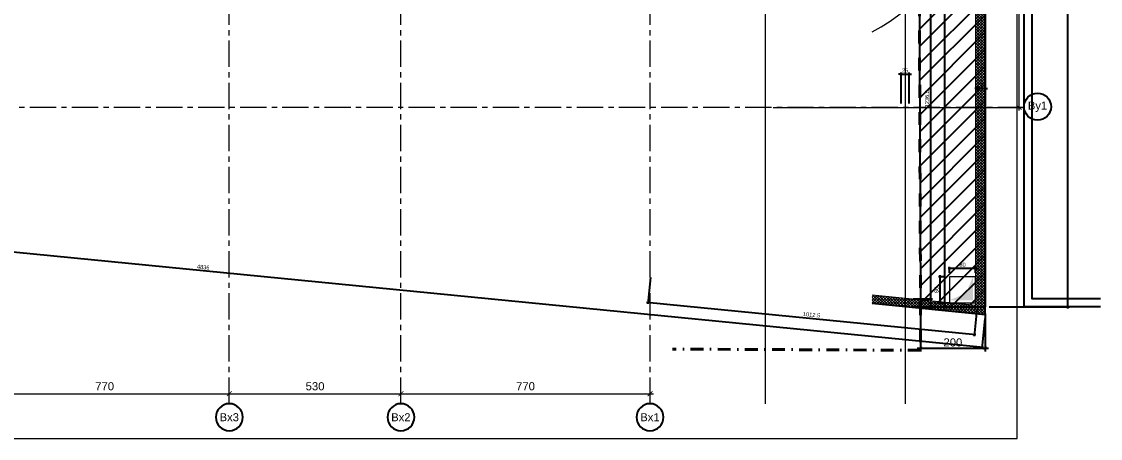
# Model space of a CAD drawing. Header units: centimetres. Extents: x 54080 to 84019, y -57712 to -39496.
# Drawn here: x 66778 to 70111, y -55119 to -53832 of the extents above; entities that cross this region are included whole.
import ezdxf
from ezdxf.enums import TextEntityAlignment as Align

# ---------------------------------------------------------------- set-up
doc = ezdxf.new("R2010")
doc.units = ezdxf.units.CM
doc.header["$LTSCALE"] = 50
doc.header["$MEASUREMENT"] = 0
for name, pattern in [('23486-A01$0${ Chain Double-Dash }', [0]), ('AXES', [2, 1.25, -0.25, 0.25, -0.25]), ('CACHE', [0.375, 0.25, -0.125]), ('CONTINU', [0]), ('Dot & Dashed', [335.138881, 158.75, -88.194444, 0, -88.194437])]:
    doc.linetypes.add(name, pattern=pattern)
doc.layers.get('0').update_dxf_attribs({"color": 8})
for name, color, linetype in [('AXES', 10, 'AXES'), ('BETON COUPE', 3, 'CONTINU'), ('BORD', 5, 'Continuous'), ('COTE 50ème', 1, 'Continuous'), ('OMBRE', 253, 'Continuous')]:
    doc.layers.add(name, color=color, linetype=linetype)
for name, color, linetype, lineweight in [('BETON CACHE', 4, 'CACHE', 5), ('BETON HACHURE', 253, 'Continuous', 13), ('EXISTANT BORD', 251, 'Continuous', 60), ('EXISTANT COUPE', 251, 'Continuous', 40), ('MACONNERIE COUPE', 7, 'Continuous', 30)]:
    doc.layers.add(name, color=color, linetype=linetype, lineweight=lineweight)
doc.layers.add('FMULT', color=150, linetype='Continuous', plot=False)
doc.layers.add('HORS GEL', color=7, linetype='CACHE', lineweight=15, true_color=0x00661a)
doc.styles.add('FN_TEXT_1.50', font='arial.ttf', dxfattribs={"height": 10})
doc.styles.add('RS_TEXT_1.50', font='arial.ttf', dxfattribs={"height": 12.5})
doc.styles.add('RS_TXT_100', font='arial.ttf', dxfattribs={"height": 25})
doc.styles.add('RS_TXT_50', font='arial.ttf', dxfattribs={"height": 12.5})
doc.styles.add('SMA_TEXT_1.100', font='arial.ttf', dxfattribs={"height": 25})
doc.dimstyles.new('RS_100CM_LINEAIRE', dxfattribs={"dimscale": 10, "dimtxt": 25, "dimasz": 1.5, "dimexe": 1, "dimexo": 2.5, "dimgap": 1, "dimtad": 1, "dimdec": 1, "dimrnd": 0.5, "dimdsep": 46, "dimtxsty": 'RS_TXT_100', "dimblk1": 'ARCHTICK', "dimblk2": 'ARCHTICK', "dimsah": 1, "dimcen": 2.5, "dimdle": 1, "dimclrt": 4, "dimadec": 0, "dimazin": 2, "dimtfac": 1, "dimtdec": 1, "dimtix": 1, "dimtmove": 2, "dimatfit": 3, "dimfxl": 1, "dimtolj": 1, "dimtzin": 0, "dimarcsym": 0})
doc.dimstyles.new('RS_50CM_LINEAIRE', dxfattribs={"dimscale": 5, "dimtxt": 12.5, "dimasz": 1.5, "dimexe": 1, "dimexo": 2.5, "dimgap": 1, "dimtad": 1, "dimdec": 1, "dimrnd": 0.5, "dimdsep": 46, "dimtxsty": 'RS_TXT_50', "dimblk1": 'ARCHTICK', "dimblk2": 'ARCHTICK', "dimsah": 1, "dimcen": 2.5, "dimdle": 1, "dimclrt": 4, "dimadec": 0, "dimazin": 2, "dimtfac": 1, "dimtdec": 1, "dimtix": 1, "dimtmove": 2, "dimatfit": 3, "dimfxl": 1, "dimtolj": 1, "dimtzin": 0, "dimarcsym": 0})
doc.dimstyles.new('SMA_1.100', dxfattribs={"dimscale": 10, "dimtxt": 25, "dimasz": 1, "dimexe": 1, "dimexo": 2, "dimgap": 0.5, "dimtad": 1, "dimdec": 1, "dimrnd": 0.5, "dimdsep": 46, "dimtxsty": 'SMA_TEXT_1.100', "dimblk": 'ARCHTICK', "dimcen": 5, "dimdle": 1, "dimadec": 0, "dimazin": 2, "dimtfac": 1, "dimtdec": 1, "dimtix": 1, "dimtmove": 2, "dimatfit": 3, "dimfxl": 1, "dimtolj": 1, "dimtzin": 0, "dimarcsym": 0})

# ---------------------------------------------------------------- blocks, each defined once
blk = doc.blocks.new('AXES_FN')
at = {"color": 0, "linetype": 'Continuous'}
blk.add_circle((0, 15), 22.2, dxfattribs=at)
at = {"color": 0, "style": 'FN_TEXT_1.50'}
blk.add_attdef('AXES', text='', height=12.5, dxfattribs=at).set_placement((-48.9, 20.6), align=Align.MIDDLE_CENTER)
blk = doc.blocks.new('_ArchTick')
at = {"color": 0, "linetype": 'ByBlock', "const_width": 0.15}
blk.add_lwpolyline([(-0.5, -0.5), (0.5, 0.5)], dxfattribs=at)
blk = doc.blocks.new('*D127')
at = {"layer": 'AXES', "color": 0, "linetype": 'Continuous', "lineweight": -2, "ltscale": 0.5, "transparency": 16777216}
for p, q in [((72123.4, -46013.7), (72913.4, -46013.7)), ((72133.4, -46019.7), (72133.4, -46003.7)), ((72903.4, -46019.7), (72903.4, -46003.7))]:
    blk.add_line(p, q, dxfattribs=at)
at = {"layer": 'Defpoints', "color": 0, "linetype": 'Continuous', "ltscale": 0.5, "transparency": 16777216}
for p in [(72903.4, -46013.7), (72133.4, -46044.7), (72903.4, -46044.7)]:
    blk.add_point(p, dxfattribs=at)
at = {"layer": 'AXES', "color": 0, "linetype": 'Continuous', "lineweight": -2, "ltscale": 0.5, "transparency": 16777216, "xscale": 15, "yscale": 15, "zscale": 15, "rotation": 180}
blk.add_blockref('_ArchTick', (72133.4, -46013.7), dxfattribs=at)
at = {"layer": 'AXES', "color": 0, "linetype": 'Continuous', "lineweight": -2, "ltscale": 0.5, "transparency": 16777216, "xscale": 15, "yscale": 15, "zscale": 15}
blk.add_blockref('_ArchTick', (72903.4, -46013.7), dxfattribs=at)
at = {"layer": 'AXES', "color": 4, "linetype": 'Continuous', "lineweight": 5, "ltscale": 0.5, "transparency": 16777216, "insert": (72518.4, -45990.9), "char_height": 25, "attachment_point": 5, "style": 'RS_TXT_100'}
blk.add_mtext('\\A1;770', dxfattribs=at)
blk = doc.blocks.new('*D128')
at = {"layer": 'AXES', "color": 0, "linetype": 'Continuous', "lineweight": -2, "ltscale": 0.5, "transparency": 16777216}
for p, q in [((72893.4, -46013.7), (73443.4, -46013.7)), ((72903.4, -46019.7), (72903.4, -46003.7)), ((73433.4, -46019.7), (73433.4, -46003.7))]:
    blk.add_line(p, q, dxfattribs=at)
at = {"layer": 'Defpoints', "color": 0, "linetype": 'Continuous', "ltscale": 0.5, "transparency": 16777216}
for p in [(73433.4, -46013.7), (72903.4, -46044.7), (73433.4, -46044.7)]:
    blk.add_point(p, dxfattribs=at)
at = {"layer": 'AXES', "color": 0, "linetype": 'Continuous', "lineweight": -2, "ltscale": 0.5, "transparency": 16777216, "xscale": 15, "yscale": 15, "zscale": 15, "rotation": 180}
blk.add_blockref('_ArchTick', (72903.4, -46013.7), dxfattribs=at)
at = {"layer": 'AXES', "color": 0, "linetype": 'Continuous', "lineweight": -2, "ltscale": 0.5, "transparency": 16777216, "xscale": 15, "yscale": 15, "zscale": 15}
blk.add_blockref('_ArchTick', (73433.4, -46013.7), dxfattribs=at)
at = {"layer": 'AXES', "color": 4, "linetype": 'Continuous', "lineweight": 5, "ltscale": 0.5, "transparency": 16777216, "insert": (73168.4, -45990.9), "char_height": 25, "attachment_point": 5, "style": 'RS_TXT_100'}
blk.add_mtext('\\A1;530', dxfattribs=at)
blk = doc.blocks.new('*D129')
at = {"layer": 'AXES', "color": 0, "linetype": 'Continuous', "lineweight": -2, "ltscale": 0.5, "transparency": 16777216}
for p, q in [((73423.4, -46013.7), (74213.4, -46013.7)), ((73433.4, -46019.7), (73433.4, -46003.7)), ((74203.4, -46019.7), (74203.4, -46003.7))]:
    blk.add_line(p, q, dxfattribs=at)
at = {"layer": 'Defpoints', "color": 0, "linetype": 'Continuous', "ltscale": 0.5, "transparency": 16777216}
for p in [(74203.4, -46013.7), (73433.4, -46044.7), (74203.4, -46044.7)]:
    blk.add_point(p, dxfattribs=at)
at = {"layer": 'AXES', "color": 0, "linetype": 'Continuous', "lineweight": -2, "ltscale": 0.5, "transparency": 16777216, "xscale": 15, "yscale": 15, "zscale": 15, "rotation": 180}
blk.add_blockref('_ArchTick', (73433.4, -46013.7), dxfattribs=at)
at = {"layer": 'AXES', "color": 0, "linetype": 'Continuous', "lineweight": -2, "ltscale": 0.5, "transparency": 16777216, "xscale": 15, "yscale": 15, "zscale": 15}
blk.add_blockref('_ArchTick', (74203.4, -46013.7), dxfattribs=at)
at = {"layer": 'AXES', "color": 4, "linetype": 'Continuous', "lineweight": 5, "ltscale": 0.5, "transparency": 16777216, "insert": (73818.4, -45990.9), "char_height": 25, "attachment_point": 5, "style": 'RS_TXT_100'}
blk.add_mtext('\\A1;770', dxfattribs=at)
blk = doc.blocks.new('*D130')
at = {"layer": 'AXES', "color": 0, "linetype": 'Continuous', "lineweight": -2, "ltscale": 0.5, "transparency": 16777216}
for p, q in [((75343.4, -45139.7), (75343.4, -44444.7)), ((74583.4, -44454.7), (75353.4, -44454.7)), ((74583.4, -45129.7), (75353.4, -45129.7))]:
    blk.add_line(p, q, dxfattribs=at)
at = {"layer": 'Defpoints', "color": 0, "linetype": 'Continuous', "ltscale": 0.5, "transparency": 16777216}
for p in [(74558.4, -44454.7), (75343.4, -44454.7), (74558.4, -45129.7)]:
    blk.add_point(p, dxfattribs=at)
at = {"layer": 'AXES', "color": 0, "linetype": 'Continuous', "lineweight": -2, "ltscale": 0.5, "transparency": 16777216, "xscale": 15, "yscale": 15, "zscale": 15}
for p, rotation in [((75343.4, -44454.7), 90), ((75343.4, -45129.7), 270)]:
    blk.add_blockref('_ArchTick', p, dxfattribs=dict(at, rotation=rotation))
at = {"layer": 'AXES', "color": 4, "linetype": 'Continuous', "lineweight": 5, "ltscale": 0.5, "transparency": 16777216, "insert": (75320.6, -44792.2), "char_height": 25, "attachment_point": 5, "rotation": 90, "style": 'RS_TXT_100'}
blk.add_mtext('\\A1;675', dxfattribs=at)
blk = doc.blocks.new('*D1624')
at = {"layer": 'COTE 50ème', "color": 0, "lineweight": -2, "ltscale": 0.5, "transparency": 16777216}
for p, q in [((69494.8, -53994.5), (69487.3, -53994.5)), ((69494.8, -54084.9), (69494.8, -53989.5)), ((69494.8, -53994.5), (69519.8, -53994.5)), ((69519.8, -54084.9), (69519.8, -53989.5)), ((69519.8, -53994.5), (69527.3, -53994.5))]:
    blk.add_line(p, q, dxfattribs=at)
at = {"layer": 'Defpoints', "color": 0, "ltscale": 0.5, "transparency": 16777216}
for p in [(69519.8, -53994.5), (69494.8, -54097.4), (69519.8, -54097.4)]:
    blk.add_point(p, dxfattribs=at)
at = {"layer": 'COTE 50ème', "color": 0, "lineweight": -2, "ltscale": 0.5, "transparency": 16777216, "xscale": 7.5, "yscale": 7.5, "zscale": 7.5}
blk.add_blockref('_ArchTick', (69494.8, -53994.5), dxfattribs=at)
at = {"layer": 'COTE 50ème', "color": 0, "lineweight": -2, "ltscale": 0.5, "transparency": 16777216, "xscale": 7.5, "yscale": 7.5, "zscale": 7.5, "rotation": 180}
blk.add_blockref('_ArchTick', (69519.8, -53994.5), dxfattribs=at)
at = {"layer": 'COTE 50ème', "color": 4, "ltscale": 0.5, "transparency": 16777216, "insert": (69507.3, -53983.1), "char_height": 12.5, "attachment_point": 5, "style": 'RS_TXT_50'}
blk.add_mtext('\\A1;25', dxfattribs=at)
blk = doc.blocks.new('*D1891')
at = {"layer": 'COTE 50ème', "color": 0, "lineweight": -2, "ltscale": 0.5, "transparency": 16777216}
for p, q in [((69586.5, -54688.5), (69586.5, -54681)), ((69532.3, -54688.5), (69591.5, -54688.5)), ((69532.3, -54713.5), (69591.5, -54713.5)), ((69586.5, -54713.5), (69586.5, -54688.5)), ((69586.5, -54713.5), (69586.5, -54721))]:
    blk.add_line(p, q, dxfattribs=at)
at = {"layer": 'Defpoints', "color": 0, "ltscale": 0.5, "transparency": 16777216}
for p in [(69519.8, -54688.5), (69519.8, -54713.5), (69586.5, -54688.5)]:
    blk.add_point(p, dxfattribs=at)
at = {"layer": 'COTE 50ème', "color": 0, "lineweight": -2, "ltscale": 0.5, "transparency": 16777216, "xscale": 7.5, "yscale": 7.5, "zscale": 7.5}
for p, rotation in [((69586.5, -54688.5), 270), ((69586.5, -54713.5), 90)]:
    blk.add_blockref('_ArchTick', p, dxfattribs=dict(at, rotation=rotation))
at = {"layer": 'COTE 50ème', "color": 4, "ltscale": 0.5, "transparency": 16777216, "insert": (69575.1, -54701), "char_height": 12.5, "attachment_point": 5, "rotation": 90, "style": 'RS_TXT_50'}
blk.add_mtext('\\A1;25', dxfattribs=at)
blk = doc.blocks.new('*D1892')
at = {"layer": 'COTE 50ème', "color": 0, "lineweight": -2, "ltscale": 0.5, "transparency": 16777216}
for p, q in [((69586.5, -54693.5), (69586.5, -53447.2)), ((69507.3, -53452.2), (69591.5, -53452.2)), ((69532.3, -54688.5), (69591.5, -54688.5))]:
    blk.add_line(p, q, dxfattribs=at)
at = {"layer": 'Defpoints', "color": 0, "ltscale": 0.5, "transparency": 16777216}
for p in [(69494.8, -53452.2), (69586.5, -53452.2), (69519.8, -54688.5)]:
    blk.add_point(p, dxfattribs=at)
at = {"layer": 'COTE 50ème', "color": 0, "lineweight": -2, "ltscale": 0.5, "transparency": 16777216, "xscale": 7.5, "yscale": 7.5, "zscale": 7.5}
for p, rotation in [((69586.5, -53452.2), 90), ((69586.5, -54688.5), 270)]:
    blk.add_blockref('_ArchTick', p, dxfattribs=dict(at, rotation=rotation))
at = {"layer": 'COTE 50ème', "color": 4, "ltscale": 0.5, "transparency": 16777216, "insert": (69575.1, -54070.4), "char_height": 12.5, "attachment_point": 5, "rotation": 90, "style": 'RS_TXT_50'}
blk.add_mtext('\\A1;1236.5', dxfattribs=at)
blk = doc.blocks.new('*D1900')
at = {"layer": 'COTE 50ème', "color": 0, "lineweight": -2, "ltscale": 0.5, "transparency": 16777216}
for p, q in [((69532.3, -49527.2), (69634.2, -49527.2)), ((69629.2, -49522.2), (69629.2, -54718.5)), ((69532.3, -54713.5), (69634.2, -54713.5))]:
    blk.add_line(p, q, dxfattribs=at)
at = {"layer": 'Defpoints', "color": 0, "ltscale": 0.5, "transparency": 16777216}
for p in [(69519.8, -49527.2), (69519.8, -54713.5), (69629.2, -54713.5)]:
    blk.add_point(p, dxfattribs=at)
at = {"layer": 'COTE 50ème', "color": 0, "lineweight": -2, "ltscale": 0.5, "transparency": 16777216, "xscale": 7.5, "yscale": 7.5, "zscale": 7.5}
for p, rotation in [((69629.2, -49527.2), 90), ((69629.2, -54713.5), 270)]:
    blk.add_blockref('_ArchTick', p, dxfattribs=dict(at, rotation=rotation))
at = {"layer": 'COTE 50ème', "color": 4, "ltscale": 0.5, "transparency": 16777216, "insert": (69617.8, -52120.4), "char_height": 12.5, "attachment_point": 5, "rotation": 90, "style": 'RS_TXT_50'}
blk.add_mtext('\\A1;5186.5', dxfattribs=at)
blk = doc.blocks.new('*D1908')
at = {"layer": 'COTE 50ème', "color": 0, "lineweight": -2, "ltscale": 0.5, "transparency": 16777216}
for p, q in [((68721.1, -54622.5), (68713, -54704.3)), ((68708.6, -54698.9), (69726, -54798.8)), ((69728.6, -54721.5), (69720.5, -54803.3))]:
    blk.add_line(p, q, dxfattribs=at)
at = {"layer": 'Defpoints', "color": 0, "ltscale": 0.5, "transparency": 16777216}
for p in [(68722.3, -54610.1), (69729.8, -54709), (69721, -54798.3)]:
    blk.add_point(p, dxfattribs=at)
at = {"layer": 'COTE 50ème', "color": 0, "lineweight": -2, "ltscale": 0.5, "transparency": 16777216, "xscale": 7.5, "yscale": 7.5, "zscale": 7.5}
for p, rotation in [((68713.5, -54699.4), 174.3913441653857), ((69721, -54798.3), 354.3913441653856)]:
    blk.add_blockref('_ArchTick', p, dxfattribs=dict(at, rotation=rotation))
at = {"layer": 'COTE 50ème', "color": 4, "ltscale": 0.5, "transparency": 16777216, "insert": (69218.4, -54737.5), "char_height": 12.5, "attachment_point": 5, "rotation": 354.3913, "style": 'RS_TXT_50'}
blk.add_mtext('\\A1;1012.5', dxfattribs=at)
blk = doc.blocks.new('*D1909')
at = {"layer": 'COTE 50ème', "color": 0, "lineweight": -2, "ltscale": 0.5, "transparency": 16777216}
for p, q in [((64940.4, -54276.4), (64931.2, -54370.5)), ((69749.7, -54838.7), (64926.7, -54365.1)), ((69753.5, -54749), (69744.2, -54843.2))]:
    blk.add_line(p, q, dxfattribs=at)
at = {"layer": 'Defpoints', "color": 0, "ltscale": 0.5, "transparency": 16777216}
for p in [(64941.7, -54263.9), (64931.7, -54365.6), (69754.7, -54736.6)]:
    blk.add_point(p, dxfattribs=at)
at = {"layer": 'COTE 50ème', "color": 0, "lineweight": -2, "ltscale": 0.5, "transparency": 16777216, "xscale": 7.5, "yscale": 7.5, "zscale": 7.5}
for p, rotation in [((64931.7, -54365.6), 174.3913441652517), ((69744.7, -54838.2), 354.3913441652516)]:
    blk.add_blockref('_ArchTick', p, dxfattribs=dict(at, rotation=rotation))
at = {"layer": 'COTE 50ème', "color": 4, "ltscale": 0.5, "transparency": 16777216, "insert": (67339.3, -54590.6), "char_height": 12.5, "attachment_point": 5, "rotation": 354.3913, "style": 'RS_TXT_50'}
blk.add_mtext('\\A1;4836', dxfattribs=at)
blk = doc.blocks.new('*D1925')
at = {"layer": 'COTE 50ème', "color": 0, "lineweight": -2, "ltscale": 0.5, "transparency": 16777216}
for p, q in [((69729.8, -54038.4), (69722.3, -54038.4)), ((69729.8, -54032.2), (69729.8, -54043.4)), ((69729.8, -54038.4), (69754.7, -54038.4)), ((69754.7, -54034.9), (69754.7, -54043.4)), ((69754.7, -54038.4), (69762.2, -54038.4))]:
    blk.add_line(p, q, dxfattribs=at)
at = {"layer": 'Defpoints', "color": 0, "ltscale": 0.5, "transparency": 16777216}
for p in [(69729.8, -54019.7), (69754.7, -54022.4), (69754.7, -54038.4)]:
    blk.add_point(p, dxfattribs=at)
at = {"layer": 'COTE 50ème', "color": 0, "lineweight": -2, "ltscale": 0.5, "transparency": 16777216, "xscale": 7.5, "yscale": 7.5, "zscale": 7.5}
blk.add_blockref('_ArchTick', (69729.8, -54038.4), dxfattribs=at)
at = {"layer": 'COTE 50ème', "color": 0, "lineweight": -2, "ltscale": 0.5, "transparency": 16777216, "xscale": 7.5, "yscale": 7.5, "zscale": 7.5, "rotation": 180}
blk.add_blockref('_ArchTick', (69754.7, -54038.4), dxfattribs=at)
at = {"layer": 'COTE 50ème', "color": 4, "ltscale": 0.5, "transparency": 16777216, "insert": (69742.3, -54027), "char_height": 12.5, "attachment_point": 5, "style": 'RS_TXT_50'}
blk.add_mtext('\\A1;30', dxfattribs=at)
blk = doc.blocks.new('*D1931')
at = {"layer": 'COTE 50ème', "color": 0, "lineweight": -2, "ltscale": 0.5, "transparency": 16777216}
for p, q in [((69729.8, -54594.6), (69639.8, -54594.6)), ((69644.8, -54608.2), (69644.8, -54589.6)), ((69724.8, -54608.2), (69724.8, -54589.6))]:
    blk.add_line(p, q, dxfattribs=at)
at = {"layer": 'Defpoints', "color": 0, "ltscale": 0.5, "transparency": 16777216}
for p in [(69644.8, -54594.6), (69644.8, -54620.7), (69724.8, -54620.7)]:
    blk.add_point(p, dxfattribs=at)
at = {"layer": 'COTE 50ème', "color": 0, "lineweight": -2, "ltscale": 0.5, "transparency": 16777216, "xscale": 7.5, "yscale": 7.5, "zscale": 7.5, "rotation": 180}
blk.add_blockref('_ArchTick', (69644.8, -54594.6), dxfattribs=at)
at = {"layer": 'COTE 50ème', "color": 0, "lineweight": -2, "ltscale": 0.5, "transparency": 16777216, "xscale": 7.5, "yscale": 7.5, "zscale": 7.5}
blk.add_blockref('_ArchTick', (69724.8, -54594.6), dxfattribs=at)
at = {"layer": 'COTE 50ème', "color": 4, "ltscale": 0.5, "transparency": 16777216, "insert": (69684.8, -54583.2), "char_height": 12.5, "attachment_point": 5, "style": 'RS_TXT_50'}
blk.add_mtext('\\A1;80', dxfattribs=at)
blk = doc.blocks.new('*D1932')
at = {"layer": 'COTE 50ème', "color": 0, "lineweight": -2, "ltscale": 0.5, "transparency": 16777216}
for p, q in [((69615.6, -54705.7), (69615.6, -54615.7)), ((69632.3, -54620.7), (69610.6, -54620.7)), ((69632.3, -54700.7), (69610.6, -54700.7))]:
    blk.add_line(p, q, dxfattribs=at)
at = {"layer": 'Defpoints', "color": 0, "ltscale": 0.5, "transparency": 16777216}
for p in [(69615.6, -54620.7), (69644.8, -54620.7), (69644.8, -54700.7)]:
    blk.add_point(p, dxfattribs=at)
at = {"layer": 'COTE 50ème', "color": 0, "lineweight": -2, "ltscale": 0.5, "transparency": 16777216, "xscale": 7.5, "yscale": 7.5, "zscale": 7.5}
for p, rotation in [((69615.6, -54620.7), 90), ((69615.6, -54700.7), 270)]:
    blk.add_blockref('_ArchTick', p, dxfattribs=dict(at, rotation=rotation))
at = {"layer": 'COTE 50ème', "color": 4, "ltscale": 0.5, "transparency": 16777216, "insert": (69604.3, -54660.7), "char_height": 12.5, "attachment_point": 5, "rotation": 90, "style": 'RS_TXT_50'}
blk.add_mtext('\\A1;80', dxfattribs=at)
blk = doc.blocks.new('*D1938')
at = {"layer": 'COTE 50ème', "color": 0, "lineweight": -2, "ltscale": 0.5, "transparency": 16777216}
for p, q in [((69554.9, -54733.5), (69554.9, -54851)), ((69754.7, -54733.5), (69754.7, -54851)), ((69544.9, -54841), (69764.7, -54841))]:
    blk.add_line(p, q, dxfattribs=at)
at = {"layer": 'Defpoints', "color": 0, "ltscale": 0.5, "transparency": 16777216}
for p in [(69554.9, -54713.5), (69754.7, -54713.5), (69754.7, -54841)]:
    blk.add_point(p, dxfattribs=at)
at = {"layer": 'COTE 50ème', "color": 0, "lineweight": -2, "ltscale": 0.5, "transparency": 16777216, "xscale": 10, "yscale": 10, "zscale": 10, "rotation": 180}
blk.add_blockref('_ArchTick', (69554.9, -54841), dxfattribs=at)
at = {"layer": 'COTE 50ème', "color": 0, "lineweight": -2, "ltscale": 0.5, "transparency": 16777216, "xscale": 10, "yscale": 10, "zscale": 10}
blk.add_blockref('_ArchTick', (69754.7, -54841), dxfattribs=at)
at = {"layer": 'COTE 50ème', "color": 0, "ltscale": 0.5, "transparency": 16777216, "insert": (69654.8, -54823.2), "char_height": 25, "attachment_point": 5, "style": 'SMA_TEXT_1.100'}
blk.add_mtext('\\A1;200', dxfattribs=at)
blk = doc.blocks.new('*D1940')
at = {"layer": 'COTE 50ème', "color": 0, "lineweight": -2, "ltscale": 0.5, "transparency": 16777216}
for p, q in [((69767.2, -49527.2), (70014.9, -49527.2)), ((70009.9, -54718.5), (70009.9, -49522.2)), ((69767.2, -54713.5), (70014.9, -54713.5))]:
    blk.add_line(p, q, dxfattribs=at)
at = {"layer": 'Defpoints', "color": 0, "ltscale": 0.5, "transparency": 16777216}
for p in [(69754.7, -49527.2), (70009.9, -49527.2), (69754.7, -54713.5)]:
    blk.add_point(p, dxfattribs=at)
at = {"layer": 'COTE 50ème', "color": 0, "lineweight": -2, "ltscale": 0.5, "transparency": 16777216, "xscale": 7.5, "yscale": 7.5, "zscale": 7.5}
for p, rotation in [((70009.9, -49527.2), 90), ((70009.9, -54713.5), 270)]:
    blk.add_blockref('_ArchTick', p, dxfattribs=dict(at, rotation=rotation))
at = {"layer": 'COTE 50ème', "color": 4, "ltscale": 0.5, "transparency": 16777216, "insert": (69998.5, -52120.4), "char_height": 12.5, "attachment_point": 5, "rotation": 90, "style": 'RS_TXT_50'}
blk.add_mtext('\\A1;5186.5', dxfattribs=at)
blk = doc.blocks.new('A$C99aa3423')
at = {"layer": 'AXES', "lineweight": 5, "ltscale": 1.3}
for p, q in [((740, -4150), (740, -1058.41)), ((1270, -4150), (1270, -1058.41)), ((2040, -4150), (2040, -1058.41)), ((3195, -3235), (-1985, -3235))]:
    blk.add_line(p, q, dxfattribs=at)
at = {"layer": 'HORS GEL', "linetype": '23486-A01$0${ Chain Double-Dash }', "ltscale": 1.2}
for p, q in [((2395, 1580), (2395, -4150)), ((2827.5, 1580), (2827.5, -4150))]:
    blk.add_line(p, q, dxfattribs=at)
at = {"layer": 'AXES', "linetype": 'ByBlock'}
ref = blk.add_blockref('AXES_FN', (3208.4, -3232.83), dxfattribs=dict(at, xscale=1.875, yscale=1.875, zscale=1.875, rotation=270))
ref.add_attrib('AXES', 'By1', dxfattribs={"layer": '0', "color": 0, "height": 24.75, "style": 'RS_TEXT_1.50'}).set_placement((3236.53, -3232.83), align=Align.MIDDLE)
ref = blk.add_blockref('AXES_FN', (740, -4163.46), dxfattribs=dict(at, xscale=-1.875, yscale=1.875, zscale=1.875, rotation=180))
ref.add_attrib('AXES', 'Bx3', dxfattribs={"layer": '0', "color": 0, "height": 24.75, "style": 'RS_TEXT_1.50'}).set_placement((740, -4191.58), align=Align.MIDDLE)
ref = blk.add_blockref('AXES_FN', (1270, -4163.46), dxfattribs=dict(at, xscale=-1.875, yscale=1.875, zscale=1.875, rotation=180))
ref.add_attrib('AXES', 'Bx2', dxfattribs={"layer": '0', "color": 0, "height": 24.75, "style": 'RS_TEXT_1.50'}).set_placement((1270, -4191.58), align=Align.MIDDLE)
ref = blk.add_blockref('AXES_FN', (2039.38, -4163.46), dxfattribs=dict(at, xscale=-1.875, yscale=1.875, zscale=1.875, rotation=180))
ref.add_attrib('AXES', 'Bx1', dxfattribs={"layer": '0', "color": 0, "height": 24.75, "style": 'RS_TEXT_1.50'}).set_placement((2039.38, -4191.58), align=Align.MIDDLE)
at = {"layer": 'AXES', "linetype": 'Continuous', "lineweight": 5, "ltscale": 0.5}
dim = blk.add_linear_dim(base=(3179.95, -2560), p1=(2395, -3235), p2=(2395, -2560), angle=270, dimstyle='RS_100CM_LINEAIRE', dxfattribs=at)
dim.commit()
dim.dimension.update_dxf_attribs({"geometry": '*D130', "text_midpoint": (3157.18, -2897.5), "insert": (-72163.45, 41894.73)})
for base, p1, p2, picture, middle in [((740, -4118.93), (-30, -4150), (740, -4150), '*D127', (355, -4096.17)), ((1270, -4118.93), (740, -4150), (1270, -4150), '*D128', (1005, -4096.16)), ((2040, -4118.93), (1270, -4150), (2040, -4150), '*D129', (1655, -4096.17))]:
    dim = blk.add_linear_dim(base=base, p1=p1, p2=p2, dimstyle='RS_100CM_LINEAIRE', dxfattribs=at)
    dim.commit()
    dim.dimension.update_dxf_attribs({"geometry": picture, "text_midpoint": middle, "insert": (-72163.45, 41894.73)})

msp = doc.modelspace()

# ---------------------------------------------------------------- hatches: boundary and pattern name
at = {"layer": 'BETON HACHURE', "transparency": 33554585}
h = msp.add_hatch(dxfattribs=at)
h.set_pattern_fill('ANSI37', color=256, scale=50, angle=270, style=0)
h.set_pattern_definition([(315, (11338.585, 19655.393), (4.4194174, 4.4194174), []), (45, (11338.585, 19655.393), (-4.4194174, 4.4194174), [])])
h.paths.add_polyline_path([(66834.8, -51847.22), (66859.8, -51847.22), (66859.8, -52172.22), (66834.8, -52172.22)], flags=0)
h.paths.add_polyline_path([(66834.8, -51847.22), (66859.8, -51847.22), (66859.8, -52172.22), (66834.8, -52172.22)], flags=0)
edge = h.paths.add_edge_path(flags=0)
edge.add_arc((68674.79, -51272.36), 40, 0, 360)
edge = h.paths.add_edge_path(flags=0)
edge.add_arc((68674.79, -51272.36), 40, 0, 360)
h.paths.add_polyline_path([(69405.58, -49527.22), (69405.58, -54702.29), (69754.71, -54736.58), (69754.8, -54713.51), (69754.8, -49527.22)])
h.paths.add_polyline_path([(69405.58, -49552.22), (69405.58, -51282.36), (69724.8, -51282.36), (69724.8, -49552.22)])
h.paths.add_polyline_path([(69405.58, -51312.36), (69405.58, -52057.36), (69724.8, -52057.36), (69724.8, -51312.36)])
h.paths.add_polyline_path([(69405.58, -52087.36), (69405.58, -54677.51), (69724.8, -54709.01), (69724.8, -52087.36)])
at = {"layer": 'COTE 50ème', "ltscale": 50, "true_color": 0xfecc66, "transparency": 33554559}
h = msp.add_hatch(dxfattribs=at)
h.set_pattern_fill('ANSI31', color=31, scale=300)
h.paths.add_polyline_path([(69554.91, -54713.51), (69754.71, -54713.51), (69754.71, -49527.22), (69535.14, -49527.22)])

# ---------------------------------------------------------------- linework, layer by layer
at = {"layer": 'BETON CACHE', "color": 232, "linetype": 'Dot & Dashed', "lineweight": 40, "ltscale": 0.005}
msp.add_lwpolyline([(68965.87, -49413.06), (69534.71, -49414.31), (69555.42, -54847.46), (68788.94, -54843.45)], dxfattribs=at)
at = {"layer": 'BETON COUPE', "lineweight": 5}
for points in [[(69405.58, -54702.29), (69754.71, -54736.58), (69754.8, -54713.51), (69754.8, -49527.22), (69405.58, -49527.22)], [(69405.58, -52087.36), (69724.8, -52087.36), (69724.8, -54709.01), (69405.58, -54677.51)]]:
    msp.add_lwpolyline(points, dxfattribs=at)
at = {"layer": 'BETON COUPE', "ltscale": 0.5}
for points in [[(70110.6, -54713.51), (69874.8, -54713.51), (69874.8, -49673.86), (70099.94, -49673.86)], [(70110.6, -54688.51), (69899.8, -54688.51), (69899.8, -49698.86), (70099.94, -49698.86)]]:
    msp.add_lwpolyline(points, dxfattribs=at)
at = {"layer": 'BETON COUPE', "lineweight": 5, "ltscale": 0.5}
msp.add_lwpolyline([(69644.8, -54700.67), (69724.8, -54700.67), (69724.8, -54620.67), (69644.8, -54620.67)], close=True, dxfattribs=at)
at = {"layer": 'BORD'}
msp.add_lwpolyline([(69405.58, -54702.29), (69754.71, -54736.58), (69754.8, -54713.51), (69754.8, -49527.22), (69405.58, -49527.22)], dxfattribs=at)
at = {"layer": 'COTE 50ème', "ltscale": 0.5}
msp.add_lwpolyline([(69554.91, -54713.51), (69754.71, -54713.51), (69754.71, -49527.22), (69535.14, -49527.22)], close=True, dxfattribs=at)
at = {"layer": 'EXISTANT BORD', "color": 3, "lineweight": 5}
msp.add_lwpolyline([(69519.8, -54713.51), (69754.71, -54713.51), (69754.71, -49527.22), (69519.8, -49527.22)], dxfattribs=at)
at = {"layer": 'EXISTANT COUPE', "lineweight": 5}
msp.add_lwpolyline([(69405.58, -53864.28, 0.1963476), (69724.8, -53474.77), (69724.8, -52087.36), (69405.58, -52087.36)], format="xyb", dxfattribs=at)
at = {"layer": 'FMULT', "lineweight": 5, "ltscale": 0.5}
msp.add_lwpolyline([(64557.37, -55119.47), (69853.14, -55119.47), (69853.14, -48775.25), (64557.37, -48775.25)], close=True, dxfattribs=at)
at = {"layer": 'FMULT', "ltscale": 0.5}
msp.add_lwpolyline([(69754.8, -54713.51), (69754.71, -54713.51), (69754.71, -49527.22), (69754.8, -49527.22)], close=True, dxfattribs=at)
at = {"layer": 'OMBRE'}
for points in [[(69716.8, -54620.67), (69716.8, -54692.67), (69695.09, -54670.97)], [(69716.8, -54692.67), (69695.09, -54670.97), (69644.8, -54692.67)]]:
    msp.add_solid(points, dxfattribs=at)

# ---------------------------------------------------------------- block references
at = {"layer": 'MACONNERIE COUPE', "lineweight": 5, "ltscale": 0.5}
msp.add_blockref('A$C99aa3423', (66679.8, -50862.36), dxfattribs=at)

# ---------------------------------------------------------------- dimensions: what is measured, and where the dimension line sits
at = {"layer": 'COTE 50ème', "ltscale": 0.5}
for base, p1, p2, angle, picture, middle in [((69629.19, -54713.51), (69519.8, -49527.22), (69519.8, -54713.51), 90, '*D1900', (69617.81, -52120.37)), ((70009.86, -49527.22), (69754.71, -54713.51), (69754.72, -49527.22), 90, '*D1940', (69998.48, -52120.37)), ((69586.45, -53452.22), (69519.8, -54688.51), (69494.8, -53452.22), 90, '*D1892', (69575.06, -54070.36)), ((69721.03, -54798.3), (68722.3, -54610.07), (69729.8, -54709.01), 354.39134, '*D1908', (69218.39, -54737.5)), ((69615.64, -54620.67), (69644.8, -54700.67), (69644.8, -54620.67), 90, '*D1932', (69604.26, -54660.67)), ((69586.45, -54688.51), (69519.8, -54713.51), (69519.8, -54688.51), 90, '*D1891', (69575.07, -54701.01))]:
    dim = msp.add_linear_dim(base=base, p1=p1, p2=p2, angle=angle, dimstyle='RS_50CM_LINEAIRE', dxfattribs=at)
    dim.commit()
    dim.dimension.update_dxf_attribs({"geometry": picture, "text_midpoint": middle})
for base, p1, p2, dimstyle, picture, middle in [((69519.8, -53994.51), (69494.8, -54097.36), (69519.8, -54097.36), 'RS_50CM_LINEAIRE', '*D1624', (69507.3, -53983.13)), ((69644.8, -54594.63), (69724.8, -54620.67), (69644.8, -54620.67), 'RS_50CM_LINEAIRE', '*D1931', (69684.8, -54583.25)), ((69754.71, -54840.99), (69554.91, -54713.51), (69754.71, -54713.51), 'SMA_1.100', '*D1938', (69654.81, -54823.23))]:
    dim = msp.add_linear_dim(base=base, p1=p1, p2=p2, dimstyle=dimstyle, dxfattribs=at)
    dim.commit()
    dim.dimension.update_dxf_attribs({"geometry": picture, "text_midpoint": middle})
dim = msp.add_linear_dim(base=(69754.71, -54038.39), p1=(69729.8, -54019.71), p2=(69754.71, -54022.36), text='30', dimstyle='RS_50CM_LINEAIRE', dxfattribs=at)
dim.commit()
dim.dimension.update_dxf_attribs({"geometry": '*D1925', "text_midpoint": (69742.26, -54027)})
dim = msp.add_aligned_dim(p1=(69754.71, -54736.58), p2=(64941.66, -54263.92), distance=102.14, dimstyle='RS_50CM_LINEAIRE', dxfattribs=at)
dim.commit()
dim.dimension.update_dxf_attribs({"geometry": '*D1909', "text_midpoint": (67339.32, -54590.57)})

doc.saveas('drawing.dxf')
